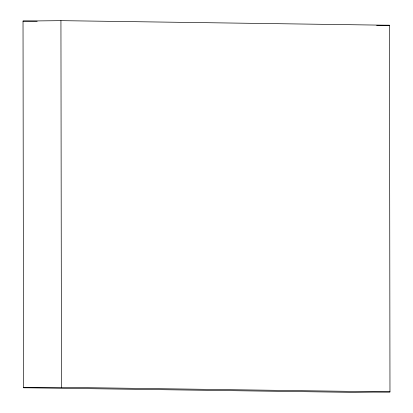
<?xml version="1.0" encoding="UTF-8"?>
<svg xmlns="http://www.w3.org/2000/svg" width="413" height="413" viewBox="0 0 413 413"><rect width="100%" height="100%" fill="white"/><g stroke="black" fill="none" stroke-linecap="round" stroke-linejoin="round"><path stroke-width="0.62" d="M23.025 21.073L60.938 20.65L389.464 25.255L389.975 391.927L352.062 392.35L23.536 387.745L23.025 21.073L37.196 21.27M376.615 25.399L389.464 25.255M23.536 387.745L61.449 387.322L389.975 391.927M60.938 20.65L61.449 387.322"/></g></svg>
